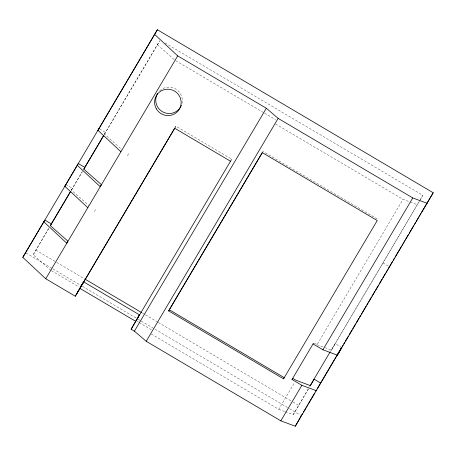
<?xml version="1.0" encoding="UTF-8"?>
<svg xmlns="http://www.w3.org/2000/svg" width="456" height="456" viewBox="0 0 456 456"><rect width="100%" height="100%" fill="white"/><g stroke="black" fill="none" stroke-linecap="round" stroke-linejoin="round"><path stroke-width="0.34" stroke-dasharray="2.28 1.71" d="M50.736 270.254L33.191 254.784L48.889 228.04M104.447 134.303L159.457 41.274M94.381 211.584L95.543 209.521M127.492 155.638L128.655 153.581M174.728 128.25L175.891 126.192L231.711 159.178L230.548 161.242M262.308 152.623L262.969 151.443L377.899 219.359M285.336 411.779L293.225 414.726L309.037 387.56M324.894 347.66L331.466 350.117L335.114 343.647L341.082 347.176M331.466 350.117L419.491 201.216M419.822 200.629L422.809 195.333L165.021 42.989M71.353 190.084L82.222 171.718M104.321 134.372L159.76 40.709M33.191 254.784L48.963 228.131M71.335 190.249L82.439 171.576M175.161 127.418L175.891 126.192M230.987 160.404L231.711 159.178M151.318 334.003L278.764 409.317L294.542 382.669M314.269 343.094L317.005 344.707L403.041 199.34L409.613 201.797M330.4 351.61L419.908 200.23M420.272 199.62L422.809 195.333M293.225 414.726L309.356 387.469M309.715 386.865L310.433 385.651M410.275 202.042L417.502 204.744M317.005 344.707L324.233 347.415M278.764 409.317L284.681 411.534M175.628 60.631L263.927 112.814M264.543 113.179L275.578 119.7M275.595 124.021L403.041 199.34M382.915 262.884L388.284 266.059M99.568 128.94L105.535 132.468L104.544 134.229L122.088 149.699M65.858 184.526L72.424 188.408L71.432 190.175L88.977 205.645M35.842 250.076L56.048 262.018M56.664 262.382L84.217 278.662M142.386 313.038L144.837 314.486M145.453 314.851L157.696 322.084M158.306 322.449L292.41 401.696M293.02 402.055L298.532 405.31M26.066 253.017L52.423 268.595M53.033 268.954L81.841 285.98M82.456 286.345L137.621 318.943M138.231 319.303L140.687 320.756M141.297 321.115L289.018 408.411M289.628 408.77L300.664 415.291M51.34 270.607L79.082 287.001M137.324 321.423L138.544 322.141M139.154 322.5L151.922 330.047M157.468 44.802L174.483 59.804M159.663 90.852A13.349 13.138 29.4 0 1 181.864 103.974"/><path stroke-width="0.68" d="M230.548 161.242L174.728 128.25L75.303 296.235L45.754 278.77L22.8 257.366L157.377 29.754L433.2 192.751L337.372 355.178L322.911 349.769L313.055 343.944M43.833 221.827L44.825 220.066L51.391 223.942L50.399 225.709L67.944 241.178L66.787 243.236L43.833 221.827L22.8 257.366M87.814 207.702L64.866 186.293L65.858 184.526M77.292 165.294L78.284 163.533L84.85 167.409L83.858 169.176L101.403 184.646L100.246 186.703L77.292 165.294L64.866 186.293M120.925 151.757L97.972 130.348L98.969 128.586M97.972 130.348L157.377 29.754M75.303 296.235L83.608 281.831L139.428 314.817L136.11 320.705M80.29 287.713L83.608 281.831M337.372 355.178L341.681 347.523L295.306 426.246L280.845 420.837L146.216 341.282L134.412 331.164L131.129 329.226L139.428 314.817M168.623 310.918L262.308 152.623L377.232 220.539L283.546 378.833L168.623 310.918L262.246 152.669M283.546 378.833L284.208 377.653L169.284 309.738M316.339 390.712L301.878 385.303L292.028 379.483L292.689 378.303L295.972 380.247L310.433 385.651L314.081 379.181L320.648 383.063M295.306 426.246L300.943 416.242M50.337 225.589L70.629 191.309M83.67 169.267L103.597 135.597M51.391 223.942L70.612 191.474M84.85 167.409L103.723 135.529M45.754 278.77L177.68 55.871L154.726 34.462M76.465 294.177L174.802 128.028M131.129 329.226L230.622 161.014M134.412 331.164L266.338 108.26L177.68 55.871M146.216 341.282L278.143 118.378L266.338 108.26M292.028 379.483L313.357 343.379M280.845 420.837L301.878 385.303M322.911 349.769L412.771 197.938L427.232 203.342M310.126 385.725L330.053 352.049M301.273 415.655L302.362 413.814M303.451 411.979L305.987 407.692M306.711 406.467L307.8 404.632M308.524 403.406L314.686 392.998M315.774 391.157L316.498 389.937M317.222 388.712L341.504 347.683M342.228 346.457L342.952 345.232M343.681 344.006L344.764 342.171M345.494 340.945L348.39 336.043M349.114 334.824L352.015 329.922M352.739 328.696L355.64 323.8M356.364 322.574L358.9 318.288M359.624 317.062L360.713 315.227M361.437 314.002L366.151 306.039M366.875 304.813L367.963 302.978M368.687 301.752L371.224 297.466M371.948 296.24L374.849 291.344M375.573 290.119L378.474 285.217M379.198 283.997L382.099 279.095M382.823 277.869L385.36 273.583M386.084 272.357L387.172 270.522M387.896 269.296L392.61 261.339M393.334 260.114L394.417 258.273M395.147 257.053L401.308 246.639M402.032 245.413L403.115 243.578M403.845 242.353L404.928 240.517M405.658 239.292L408.553 234.395M409.277 233.17L413.626 225.817M414.356 224.597L415.439 222.756M416.168 221.53L419.064 216.634M419.788 215.409L420.877 213.573M421.6 212.348L433.2 192.751M278.143 118.378L412.771 197.938M84.827 279.026L141.776 312.679M79.783 288.295L135.603 321.28M181.431 105.273A13.349 13.138 29.4 0 1 163.259 112.142A13.349 13.138 29.4 0 1 157.537 93.548M156.328 108.79A13.349 13.138 29.4 0 0 179.362 109.189A13.349 13.138 29.4 0 0 167.916 89.211A13.349 13.138 29.4 0 0 156.328 108.79"/></g></svg>
